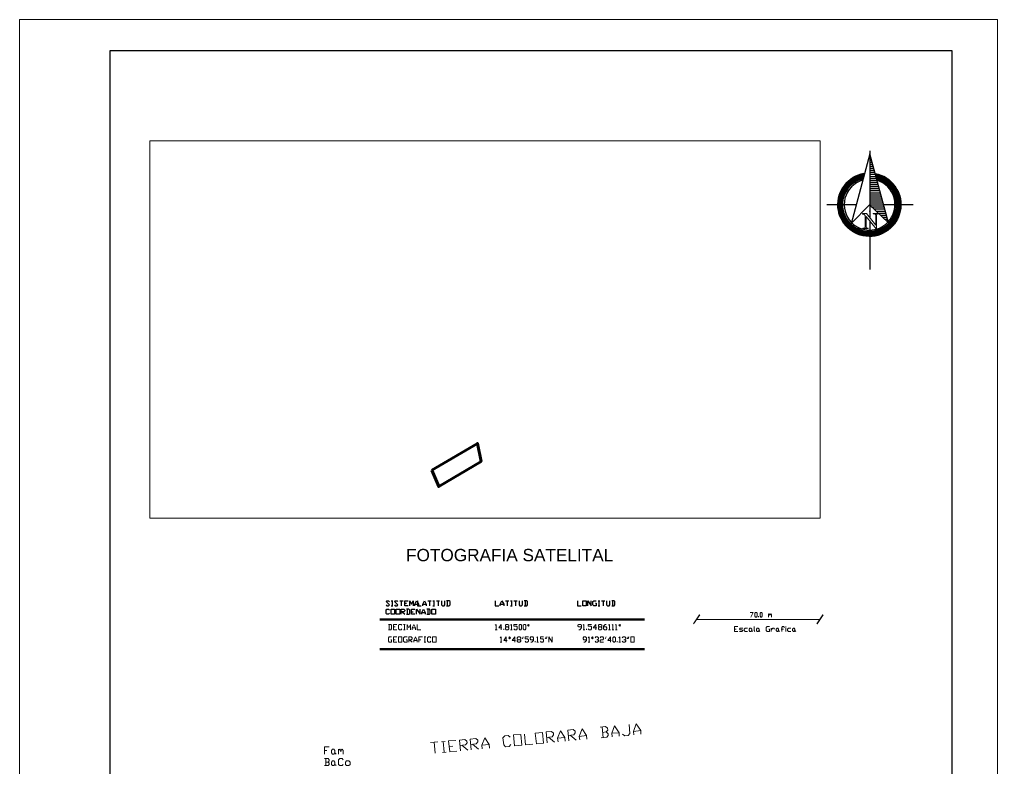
# Model space of a CAD drawing. Header units: millimetres. Extents: x 2529 to 2673, y 1639 to 1859.
# Drawn here: x 2528.8 to 2672.7, y 1748.5 to 1858.6 of the extents above; entities that cross this region are included whole.
import ezdxf

# ---------------------------------------------------------------- set-up
doc = ezdxf.new("R2010")
doc.units = ezdxf.units.MM
for name, color, linetype in [('PDF_0', 7, 'Continuous'), ('PDF_10 Formato', 7, 'Continuous'), ('PDF_CVL_CUADCON_TIT', 7, 'Continuous'), ('PDF_CVL_PUNTO_NUM', 7, 'Continuous'), ('PDF_Text', 7, 'Continuous')]:
    doc.layers.add(name, color=color, linetype=linetype)
doc.styles.add('PDF Arial-BoldMT', font='arial.ttf')

msp = doc.modelspace()

# ---------------------------------------------------------------- hatches: boundary and pattern name
at = {"layer": 'PDF_0', "transparency": 33554559}
msp.add_hatch(color=256, dxfattribs=at).paths.add_polyline_path([(2653.98, 1838.75), (2653.95, 1838.78), (2653.93, 1838.8), (2653.9, 1838.78), (2653.87, 1838.75), (2653.9, 1838.72), (2653.93, 1838.69), (2653.95, 1838.72)])

# ---------------------------------------------------------------- linework, layer by layer
at = {"layer": 'PDF_0', "lineweight": 30}
for points in [[(2651.19, 1828.55), (2653.9, 1831.32), (2656.69, 1828.64), (2653.93, 1838.8), (2651.22, 1828.5)], [(2653.93, 1839.26), (2653.93, 1829.46)], [(2651.92, 1831.32), (2647.6, 1831.32)], [(2660.34, 1831.32), (2655.96, 1831.32)], [(2653.93, 1828.95), (2653.93, 1821.78)]]:
    msp.add_lwpolyline(points, dxfattribs=at)
at = {"layer": 'PDF_0', "lineweight": 25}
for points in [[(2654.01, 1838.44), (2653.93, 1838.44)], [(2654.1, 1838.15), (2653.93, 1838.15)], [(2654.18, 1837.84), (2653.93, 1837.84)], [(2654.26, 1837.53), (2653.93, 1837.53)], [(2654.35, 1837.25), (2653.93, 1837.25)], [(2653.02, 1835.58), (2652.12, 1835.58)], [(2653.05, 1835.67), (2652.32, 1835.67)], [(2653.05, 1835.73), (2652.57, 1835.73)], [(2653.08, 1835.81), (2652.88, 1835.81)], [(2654.43, 1836.94), (2653.93, 1836.94)], [(2654.52, 1836.66), (2653.93, 1836.66)], [(2654.6, 1836.35), (2653.93, 1836.35)], [(2654.69, 1836.04), (2653.93, 1836.04)], [(2654.75, 1835.75), (2653.93, 1835.75)], [(2654.86, 1835.81), (2654.75, 1835.81)], [(2655.17, 1835.73), (2654.77, 1835.73)], [(2655.39, 1835.67), (2654.77, 1835.67)], [(2655.62, 1835.58), (2654.8, 1835.58)], [(2650.99, 1834.14), (2650.23, 1834.14)], [(2651.07, 1834.23), (2650.28, 1834.23)], [(2651.16, 1834.31), (2650.37, 1834.31)], [(2651.24, 1834.37), (2650.42, 1834.37)], [(2651.36, 1834.46), (2650.51, 1834.46)], [(2651.44, 1834.54), (2650.57, 1834.54)], [(2651.55, 1834.62), (2650.65, 1834.62)], [(2651.7, 1834.71), (2650.74, 1834.71)], [(2651.81, 1834.79), (2650.82, 1834.79)], [(2651.95, 1834.85), (2650.9, 1834.85)], [(2652.12, 1834.94), (2651.02, 1834.94)], [(2652.29, 1835.02), (2651.13, 1835.02)], [(2652.49, 1835.1), (2651.24, 1835.1)], [(2652.74, 1835.19), (2651.36, 1835.19)], [(2652.94, 1835.25), (2651.47, 1835.25)], [(2652.97, 1835.33), (2651.61, 1835.33)], [(2652.97, 1835.42), (2651.75, 1835.42)], [(2652.99, 1835.5), (2651.92, 1835.5)], [(2654.83, 1835.44), (2653.93, 1835.44)], [(2654.91, 1835.13), (2653.93, 1835.13)], [(2655, 1834.85), (2653.93, 1834.85)], [(2655.08, 1834.54), (2653.93, 1834.54)], [(2655.17, 1834.23), (2653.93, 1834.26)], [(2655.79, 1835.5), (2654.83, 1835.5)], [(2655.96, 1835.42), (2654.86, 1835.42)], [(2656.1, 1835.33), (2654.86, 1835.33)], [(2656.24, 1835.25), (2654.89, 1835.25)], [(2656.35, 1835.19), (2655, 1835.19)], [(2656.5, 1835.1), (2655.23, 1835.1)], [(2656.61, 1835.02), (2655.42, 1835.02)], [(2656.69, 1834.94), (2655.62, 1834.94)], [(2656.81, 1834.85), (2655.76, 1834.85)], [(2656.89, 1834.79), (2655.9, 1834.79)], [(2656.98, 1834.71), (2656.04, 1834.71)], [(2657.06, 1834.62), (2656.16, 1834.62)], [(2657.15, 1834.54), (2656.27, 1834.54)], [(2657.23, 1834.46), (2656.35, 1834.46)], [(2657.29, 1834.37), (2656.47, 1834.37)], [(2657.37, 1834.31), (2656.55, 1834.31)], [(2657.43, 1834.23), (2656.64, 1834.23)], [(2657.48, 1834.14), (2656.72, 1834.14)], [(2650.09, 1832.7), (2649.46, 1832.7)], [(2650.11, 1832.79), (2649.49, 1832.79)], [(2650.14, 1832.87), (2649.52, 1832.87)], [(2650.2, 1832.96), (2649.55, 1832.96)], [(2650.23, 1833.02), (2649.58, 1833.02)], [(2650.25, 1833.1), (2649.63, 1833.1)], [(2650.31, 1833.18), (2649.66, 1833.18)], [(2650.34, 1833.27), (2649.69, 1833.27)], [(2650.4, 1833.35), (2649.72, 1833.35)], [(2650.42, 1833.44), (2649.77, 1833.44)], [(2650.48, 1833.5), (2649.8, 1833.5)], [(2650.54, 1833.58), (2649.86, 1833.58)], [(2650.59, 1833.66), (2649.89, 1833.66)], [(2650.65, 1833.75), (2649.94, 1833.75)], [(2650.71, 1833.83), (2650, 1833.83)], [(2650.79, 1833.92), (2650.06, 1833.92)], [(2650.85, 1833.98), (2650.11, 1833.98)], [(2650.93, 1834.06), (2650.17, 1834.06)], [(2655.25, 1833.95), (2653.93, 1833.95)], [(2655.34, 1833.64), (2653.93, 1833.64)], [(2655.42, 1833.35), (2653.93, 1833.35)], [(2655.51, 1833.04), (2653.93, 1833.04)], [(2655.56, 1832.73), (2653.93, 1832.73)], [(2657.54, 1834.06), (2656.81, 1834.06)], [(2657.6, 1833.98), (2656.86, 1833.98)], [(2657.65, 1833.92), (2656.95, 1833.92)], [(2657.71, 1833.83), (2657, 1833.83)], [(2657.77, 1833.75), (2657.06, 1833.75)], [(2657.82, 1833.66), (2657.12, 1833.66)], [(2657.85, 1833.58), (2657.17, 1833.58)], [(2657.91, 1833.5), (2657.23, 1833.5)], [(2657.94, 1833.44), (2657.29, 1833.44)], [(2657.99, 1833.35), (2657.31, 1833.35)], [(2658.02, 1833.27), (2657.37, 1833.27)], [(2658.05, 1833.18), (2657.43, 1833.18)], [(2658.11, 1833.1), (2657.46, 1833.1)], [(2658.13, 1833.02), (2657.48, 1833.02)], [(2658.16, 1832.96), (2657.54, 1832.96)], [(2658.19, 1832.87), (2657.57, 1832.87)], [(2658.22, 1832.79), (2657.6, 1832.79)], [(2658.25, 1832.7), (2657.63, 1832.7)], [(2649.86, 1831.69), (2649.27, 1831.69)], [(2649.86, 1831.6), (2649.27, 1831.6)], [(2649.86, 1831.52), (2649.27, 1831.52)], [(2649.86, 1831.43), (2649.27, 1831.43)], [(2649.86, 1831.35), (2649.27, 1831.35)], [(2649.86, 1831.26), (2649.27, 1831.26)], [(2649.89, 1831.91), (2649.29, 1831.91)], [(2649.89, 1831.83), (2649.29, 1831.83)], [(2649.86, 1831.74), (2649.29, 1831.74)], [(2649.92, 1832.08), (2649.32, 1832.08)], [(2649.89, 1832), (2649.32, 1832)], [(2649.94, 1832.22), (2649.35, 1832.22)], [(2649.94, 1832.14), (2649.35, 1832.14)], [(2650, 1832.39), (2649.38, 1832.39)], [(2649.97, 1832.31), (2649.38, 1832.31)], [(2650, 1832.48), (2649.41, 1832.48)], [(2650.03, 1832.56), (2649.44, 1832.56)], [(2650.06, 1832.62), (2649.46, 1832.62)], [(2655.65, 1832.45), (2653.93, 1832.45)], [(2655.73, 1832.14), (2653.93, 1832.14)], [(2655.82, 1831.83), (2653.93, 1831.86)], [(2655.9, 1831.55), (2653.93, 1831.55)], [(2658.27, 1832.62), (2657.65, 1832.62)], [(2658.3, 1832.56), (2657.68, 1832.56)], [(2658.3, 1832.48), (2657.71, 1832.48)], [(2658.33, 1832.39), (2657.74, 1832.39)], [(2658.36, 1832.31), (2657.74, 1832.31)], [(2658.36, 1832.22), (2657.77, 1832.22)], [(2658.39, 1832.14), (2657.79, 1832.14)], [(2658.39, 1832.08), (2657.79, 1832.08)], [(2658.42, 1832), (2657.82, 1832)], [(2658.42, 1831.91), (2657.82, 1831.91)], [(2658.42, 1831.83), (2657.85, 1831.83)], [(2658.44, 1831.74), (2657.85, 1831.74)], [(2658.44, 1831.69), (2657.85, 1831.69)], [(2658.44, 1831.6), (2657.85, 1831.6)], [(2658.44, 1831.52), (2657.88, 1831.52)], [(2658.44, 1831.43), (2657.88, 1831.43)], [(2658.44, 1831.35), (2657.88, 1831.35)], [(2658.44, 1831.26), (2657.88, 1831.26)], [(2649.86, 1831.21), (2649.27, 1831.21)], [(2649.86, 1831.12), (2649.27, 1831.12)], [(2649.86, 1831.04), (2649.27, 1831.04)], [(2649.86, 1830.95), (2649.27, 1830.95)], [(2649.86, 1830.87), (2649.29, 1830.87)], [(2649.89, 1830.78), (2649.29, 1830.78)], [(2649.89, 1830.73), (2649.29, 1830.73)], [(2649.92, 1830.64), (2649.32, 1830.64)], [(2649.92, 1830.56), (2649.32, 1830.56)], [(2649.94, 1830.47), (2649.35, 1830.47)], [(2649.94, 1830.39), (2649.35, 1830.39)], [(2649.97, 1830.33), (2649.38, 1830.33)], [(2650, 1830.25), (2649.41, 1830.25)], [(2650.03, 1830.16), (2649.41, 1830.16)], [(2650.06, 1830.08), (2649.44, 1830.08)], [(2650.09, 1829.99), (2649.46, 1829.99)], [(2650.11, 1829.91), (2649.49, 1829.91)], [(2650.14, 1829.85), (2649.52, 1829.85)], [(2655.99, 1831.24), (2653.98, 1831.24)], [(2656.07, 1830.95), (2654.29, 1830.95)], [(2656.16, 1830.64), (2654.6, 1830.64)], [(2656.24, 1830.33), (2654.91, 1830.33)], [(2656.33, 1830.05), (2655.23, 1830.05)], [(2658.22, 1829.85), (2657.6, 1829.85)], [(2658.25, 1829.91), (2657.63, 1829.91)], [(2658.25, 1829.99), (2657.65, 1829.99)], [(2658.27, 1830.08), (2657.68, 1830.08)], [(2658.33, 1830.25), (2657.71, 1830.25)], [(2658.3, 1830.16), (2657.71, 1830.16)], [(2658.33, 1830.33), (2657.74, 1830.33)], [(2658.36, 1830.39), (2657.77, 1830.39)], [(2658.39, 1830.56), (2657.79, 1830.56)], [(2658.39, 1830.47), (2657.79, 1830.47)], [(2658.42, 1830.78), (2657.82, 1830.78)], [(2658.42, 1830.73), (2657.82, 1830.73)], [(2658.42, 1830.64), (2657.82, 1830.64)], [(2658.44, 1831.04), (2657.85, 1831.04)], [(2658.44, 1830.95), (2657.85, 1830.95)], [(2658.44, 1830.87), (2657.85, 1830.87)], [(2658.44, 1831.21), (2657.88, 1831.21)], [(2658.44, 1831.12), (2657.88, 1831.12)], [(2650.17, 1829.77), (2649.55, 1829.77)], [(2650.2, 1829.68), (2649.58, 1829.68)], [(2650.23, 1829.6), (2649.61, 1829.6)], [(2650.28, 1829.51), (2649.63, 1829.51)], [(2650.31, 1829.46), (2649.66, 1829.46)], [(2650.37, 1829.37), (2649.72, 1829.37)], [(2650.4, 1829.29), (2649.75, 1829.29)], [(2650.45, 1829.2), (2649.77, 1829.2)], [(2650.51, 1829.12), (2649.83, 1829.12)], [(2650.57, 1829.03), (2649.86, 1829.03)], [(2650.62, 1828.98), (2649.92, 1828.98)], [(2650.68, 1828.89), (2649.97, 1828.89)], [(2650.74, 1828.81), (2650.03, 1828.81)], [(2650.79, 1828.72), (2650.06, 1828.72)], [(2650.88, 1828.64), (2650.11, 1828.64)], [(2650.93, 1828.55), (2650.2, 1828.55)], [(2651.02, 1828.5), (2650.25, 1828.5)], [(2651.1, 1828.41), (2650.31, 1828.41)], [(2656.38, 1829.74), (2655.54, 1829.74)], [(2656.47, 1829.43), (2655.85, 1829.43)], [(2656.55, 1829.15), (2656.16, 1829.15)], [(2656.64, 1828.84), (2656.5, 1828.84)], [(2657.4, 1828.41), (2656.61, 1828.41)], [(2657.48, 1828.5), (2656.69, 1828.5)], [(2657.54, 1828.55), (2656.78, 1828.55)], [(2657.6, 1828.64), (2656.83, 1828.64)], [(2657.65, 1828.72), (2656.92, 1828.72)], [(2657.71, 1828.81), (2656.98, 1828.81)], [(2657.74, 1828.89), (2657.03, 1828.89)], [(2657.79, 1828.98), (2657.12, 1828.98)], [(2657.85, 1829.03), (2657.17, 1829.03)], [(2657.88, 1829.12), (2657.2, 1829.12)], [(2657.94, 1829.2), (2657.26, 1829.2)], [(2657.96, 1829.29), (2657.31, 1829.29)], [(2658.02, 1829.37), (2657.37, 1829.37)], [(2658.05, 1829.46), (2657.4, 1829.46)], [(2658.08, 1829.51), (2657.46, 1829.51)], [(2658.11, 1829.6), (2657.48, 1829.6)], [(2658.16, 1829.68), (2657.51, 1829.68)], [(2658.19, 1829.77), (2657.54, 1829.77)], [(2651.19, 1828.33), (2650.37, 1828.33)], [(2651.3, 1828.24), (2650.45, 1828.24)], [(2651.38, 1828.16), (2650.51, 1828.16)], [(2651.5, 1828.1), (2650.59, 1828.1)], [(2651.61, 1828.02), (2650.68, 1828.02)], [(2651.72, 1827.93), (2650.76, 1827.93)], [(2651.86, 1827.85), (2650.85, 1827.85)], [(2652.01, 1827.76), (2650.96, 1827.76)], [(2652.18, 1827.68), (2651.05, 1827.68)], [(2652.34, 1827.62), (2651.16, 1827.62)], [(2652.57, 1827.54), (2651.27, 1827.54)], [(2652.82, 1827.45), (2651.38, 1827.45)], [(2653.19, 1827.37), (2651.53, 1827.37)], [(2656.04, 1827.28), (2653.9, 1827.28), (2651.67, 1827.28)], [(2655.9, 1827.23), (2653.9, 1827.23), (2651.81, 1827.23)], [(2655.73, 1827.14), (2653.9, 1827.14), (2651.98, 1827.14)], [(2655.54, 1827.06), (2653.9, 1827.06), (2652.18, 1827.06)], [(2655.34, 1826.97), (2653.9, 1826.97), (2652.4, 1826.97)], [(2656.19, 1827.37), (2654.55, 1827.37)], [(2656.33, 1827.45), (2654.89, 1827.45)], [(2656.44, 1827.54), (2655.17, 1827.54)], [(2656.55, 1827.62), (2655.37, 1827.62)], [(2656.67, 1827.68), (2655.56, 1827.68)], [(2656.78, 1827.76), (2655.71, 1827.76)], [(2656.86, 1827.85), (2655.87, 1827.85)], [(2656.95, 1827.93), (2655.99, 1827.93)], [(2657.03, 1828.02), (2656.13, 1828.02)], [(2657.12, 1828.1), (2656.24, 1828.1)], [(2657.2, 1828.16), (2656.33, 1828.16)], [(2657.26, 1828.24), (2656.44, 1828.24)], [(2657.34, 1828.33), (2656.52, 1828.33)], [(2655.06, 1826.89), (2653.9, 1826.89), (2652.66, 1826.89)], [(2654.72, 1826.8), (2653.9, 1826.8), (2652.99, 1826.8)], [(2654.01, 1826.75), (2653.9, 1826.75), (2653.7, 1826.75)]]:
    msp.add_lwpolyline(points, dxfattribs=at)
at = {"layer": 'PDF_0', "lineweight": 20}
msp.add_lwpolyline([(2654.89, 1827.79), (2653.39, 1829.57), (2653.39, 1828.04), (2653.47, 1827.9), (2653.56, 1827.88), (2653.7, 1827.88), (2653.7, 1827.82), (2652.94, 1827.82), (2652.94, 1827.88), (2653.14, 1827.88), (2653.19, 1827.93), (2653.25, 1827.99), (2653.25, 1828.07), (2653.25, 1829.74), (2653.08, 1829.94), (2652.97, 1829.94), (2652.88, 1829.94), (2652.88, 1830.02), (2653.47, 1830.02), (2654.83, 1828.33), (2654.83, 1829.82), (2654.66, 1829.97), (2654.46, 1829.97), (2654.46, 1830.02), (2655.25, 1830.02), (2655.25, 1829.97), (2655.08, 1829.94), (2654.94, 1829.88), (2654.94, 1829.82), (2654.94, 1827.79)], close=True, dxfattribs=at)
msp.add_lwpolyline([(2653.9, 1830.36), (2653.87, 1830.36)], dxfattribs=at)
at = {"layer": 'PDF_0', "lineweight": 30}
msp.add_lwpolyline([(2651.29, 1828.66, 0.194727), (2653.89, 1827.59, 0.204974), (2656.6, 1828.73)], format="xyb", dxfattribs=at)
at = {"layer": 'PDF_0', "lineweight": 50}
for points in [[(2581.83, 1770.29), (2620.77, 1770.29)], [(2581.83, 1765.89), (2620.77, 1765.89)]]:
    msp.add_lwpolyline(points, dxfattribs=at)
for radius, start, end in [(4.59, 99.6187, 79.0466), (4.02, 103.4143, 74.8775)]:
    msp.add_arc((2653.88, 1831.33), radius, start, end, dxfattribs=at)
at = {"layer": 'PDF_0', "lineweight": 30}
for start, end in [(106.3803, 224.5112), (317.1202, 73.3997)]:
    msp.add_arc((2653.91, 1831.33), 3.74, start, end, dxfattribs=at)
at = {"layer": 'PDF_10 Formato', "lineweight": 9}
msp.add_lwpolyline([(2528.77, 1638.64), (2528.77, 1858.57), (2672.73, 1858.57), (2672.73, 1638.64)], close=True, dxfattribs=at)
at = {"layer": 'PDF_10 Formato', "lineweight": 25}
msp.add_lwpolyline([(2666.04, 1854.03), (2666.04, 1645.33), (2542.13, 1645.33), (2542.13, 1854.03)], close=True, dxfattribs=at)
at = {"layer": 'PDF_CVL_CUADCON_TIT', "lineweight": 9}
for points in [[(2547.94, 1785.18), (2547.94, 1840.7), (2646.64, 1840.7), (2646.64, 1785.18)], [(2637.12, 1770.63), (2637.01, 1770.75), (2637.01, 1771.2), (2637.12, 1771.31), (2637.24, 1771.31), (2637.35, 1771.2), (2637.35, 1770.75), (2637.24, 1770.63)], [(2637.91, 1770.63), (2637.8, 1770.75), (2637.8, 1771.2), (2637.91, 1771.31), (2638, 1771.31), (2638.11, 1771.2), (2638.11, 1770.75), (2638, 1770.63)], [(2636.42, 1768.52), (2636.3, 1768.52), (2636.19, 1768.63), (2636.19, 1768.85), (2636.3, 1769), (2636.42, 1769), (2636.56, 1768.85), (2636.56, 1768.63)], [(2637.52, 1768.52), (2637.38, 1768.52), (2637.26, 1768.63), (2637.26, 1768.85), (2637.38, 1769), (2637.52, 1769), (2637.63, 1768.85), (2637.63, 1768.63)], [(2640.4, 1768.52), (2640.29, 1768.52), (2640.15, 1768.63), (2640.15, 1768.85), (2640.29, 1769), (2640.4, 1769), (2640.51, 1768.85), (2640.51, 1768.63)], [(2642.8, 1768.52), (2642.69, 1768.52), (2642.57, 1768.63), (2642.57, 1768.85), (2642.69, 1769), (2642.8, 1769), (2642.91, 1768.85), (2642.91, 1768.63)], [(2604.85, 1751.97), (2604.7, 1753.55), (2605.75, 1753.66), (2605.92, 1752.05)], [(2601.65, 1751.68), (2601.51, 1753.27), (2602.59, 1753.35), (2602.73, 1751.77)], [(2575.02, 1750.47), (2574.86, 1750.47), (2574.69, 1750.64), (2574.69, 1751.01), (2574.86, 1751.18), (2575.02, 1751.18), (2575.19, 1751.01), (2575.19, 1750.64)], [(2575.02, 1748.78), (2574.86, 1748.78), (2574.69, 1748.95), (2574.69, 1749.28), (2574.86, 1749.45), (2575.02, 1749.45), (2575.19, 1749.28), (2575.19, 1748.95)], [(2577.26, 1748.78), (2576.92, 1748.78), (2576.75, 1748.95), (2576.75, 1749.28), (2576.92, 1749.45), (2577.26, 1749.45), (2577.42, 1749.28), (2577.42, 1748.95)]]:
    msp.add_lwpolyline(points, close=True, dxfattribs=at)
at = {"layer": 'PDF_CVL_CUADCON_TIT', "color": 6, "lineweight": 60}
msp.add_lwpolyline([(2589.48, 1792.24), (2596.18, 1796.19), (2596.71, 1793.54), (2590.47, 1789.84)], close=True, dxfattribs=at)
at = {"layer": 'PDF_CVL_CUADCON_TIT', "lineweight": 9}
for points in [[(2627.97, 1769.62), (2628.85, 1770.97)], [(2628, 1769.62), (2628.91, 1770.97)], [(2636.33, 1771.31), (2636.78, 1771.31), (2636.45, 1770.63)], [(2639.02, 1770.63), (2639.02, 1771.09)], [(2639.02, 1770.97), (2639.13, 1771.09), (2639.24, 1770.97), (2639.24, 1770.86)], [(2639.24, 1770.97), (2639.35, 1771.09), (2639.47, 1770.97), (2639.47, 1770.63)], [(2646.16, 1769.62), (2647.04, 1770.97)], [(2646.19, 1769.62), (2647.09, 1770.97)], [(2628.45, 1770.29), (2646.58, 1770.29)], [(2637.58, 1770.63), (2637.58, 1770.75)], [(2634.5, 1768.52), (2634.02, 1768.52), (2634.02, 1769.22), (2634.5, 1769.22)], [(2634.02, 1768.85), (2634.27, 1768.85)], [(2634.75, 1768.52), (2635.09, 1768.52), (2635.23, 1768.63), (2635.09, 1768.74), (2634.86, 1768.74), (2634.75, 1768.85), (2634.86, 1769), (2635.23, 1769)], [(2635.94, 1769), (2635.57, 1769), (2635.46, 1768.85), (2635.46, 1768.63), (2635.57, 1768.52), (2635.94, 1768.52)], [(2636.56, 1768.63), (2636.67, 1768.52)], [(2636.9, 1769.22), (2636.9, 1768.63), (2637.04, 1768.52)], [(2637.63, 1768.63), (2637.74, 1768.52)], [(2639.07, 1768.85), (2639.18, 1768.85), (2639.18, 1768.52), (2638.82, 1768.52), (2638.7, 1768.63), (2638.7, 1769.11), (2638.82, 1769.22), (2639.18, 1769.22)], [(2639.44, 1768.52), (2639.44, 1769)], [(2639.44, 1768.74), (2639.67, 1769), (2639.81, 1769), (2639.92, 1768.85)], [(2640.51, 1768.63), (2640.63, 1768.52)], [(2640.88, 1768.85), (2641.25, 1768.85)], [(2641.36, 1769.11), (2641.25, 1769.22), (2641.11, 1769.22), (2640.99, 1769.11), (2640.99, 1768.52)], [(2641.59, 1769.11), (2641.59, 1769.22)], [(2641.59, 1768.52), (2641.59, 1769)], [(2642.32, 1769), (2641.95, 1769), (2641.84, 1768.85), (2641.84, 1768.63), (2641.95, 1768.52), (2642.32, 1768.52)], [(2642.91, 1768.63), (2643.05, 1768.52)], [(2606.43, 1752.11), (2606.29, 1753.72), (2607.08, 1753.77), (2607.39, 1753.55), (2607.39, 1753.27), (2607.16, 1752.98), (2606.37, 1752.9)], [(2608.04, 1752.25), (2607.98, 1752.79), (2608.4, 1753.89), (2609.05, 1752.9), (2609.08, 1752.36)], [(2609.62, 1752.39), (2609.48, 1754), (2610.27, 1754.06), (2610.55, 1753.83), (2610.58, 1753.58), (2610.35, 1753.27), (2609.56, 1753.21)], [(2611.23, 1752.56), (2611.17, 1753.07), (2611.59, 1754.2), (2612.22, 1753.18), (2612.27, 1752.65)], [(2615.12, 1753.72), (2615.38, 1754), (2615.35, 1754.28), (2615.04, 1754.51), (2614.25, 1754.42)], [(2614.39, 1752.84), (2615.21, 1752.93), (2615.44, 1753.21), (2615.41, 1753.46), (2615.12, 1753.72), (2614.59, 1753.66)], [(2614.53, 1754.45), (2614.67, 1752.87)], [(2616, 1752.98), (2615.94, 1753.52), (2616.37, 1754.62), (2617.02, 1753.61), (2617.05, 1753.1)], [(2615.94, 1753.52), (2617.02, 1753.61)], [(2617.55, 1753.41), (2617.86, 1753.15), (2618.37, 1753.21), (2618.63, 1753.49), (2618.51, 1754.82)], [(2619.19, 1753.29), (2619.13, 1753.8), (2619.56, 1754.93), (2620.21, 1753.92), (2620.24, 1753.38)], [(2619.13, 1753.8), (2620.21, 1753.92)], [(2589.29, 1752.14), (2590.36, 1752.25)], [(2589.82, 1752.19), (2589.96, 1750.58)], [(2590.9, 1752.28), (2591.43, 1752.33)], [(2591.15, 1752.31), (2591.29, 1750.72)], [(2593.15, 1750.89), (2592.11, 1750.78), (2591.94, 1752.39), (2593.01, 1752.48)], [(2593.69, 1750.95), (2593.55, 1752.53), (2594.34, 1752.62), (2594.62, 1752.36), (2594.65, 1752.11), (2594.43, 1751.8), (2593.61, 1751.74)], [(2595.27, 1751.09), (2595.13, 1752.67), (2595.92, 1752.76), (2596.23, 1752.5), (2596.26, 1752.25), (2596.01, 1751.97), (2595.22, 1751.88)], [(2596.88, 1751.23), (2596.83, 1751.77), (2597.25, 1752.87), (2597.9, 1751.85), (2597.93, 1751.32)], [(2601.09, 1751.88), (2600.86, 1751.6), (2600.33, 1751.54), (2600.04, 1751.8), (2599.93, 1752.84), (2600.19, 1753.15), (2600.72, 1753.18), (2601, 1752.96)], [(2603.09, 1753.41), (2603.26, 1751.83), (2604.31, 1751.91)], [(2606.62, 1752.93), (2607.5, 1752.22)], [(2607.98, 1752.79), (2609.05, 1752.9)], [(2609.82, 1753.24), (2610.69, 1752.5)], [(2611.17, 1753.07), (2612.22, 1753.18)], [(2573.67, 1750.47), (2573.67, 1751.52), (2574.35, 1751.52)], [(2573.67, 1751.01), (2574.01, 1751.01)], [(2575.19, 1750.64), (2575.36, 1750.47)], [(2575.7, 1750.47), (2575.7, 1751.18)], [(2575.7, 1751.01), (2575.9, 1751.18), (2576.07, 1751.01), (2576.07, 1750.81)], [(2576.07, 1751.01), (2576.24, 1751.18), (2576.41, 1751.01), (2576.41, 1750.47)], [(2591.04, 1750.7), (2591.57, 1750.75)], [(2592.02, 1751.6), (2592.56, 1751.63)], [(2593.89, 1751.77), (2594.76, 1751.04)], [(2595.47, 1751.91), (2596.35, 1751.18)], [(2596.83, 1751.77), (2597.9, 1751.85)], [(2574.18, 1749.28), (2574.35, 1749.45), (2574.35, 1749.62), (2574.18, 1749.79), (2573.67, 1749.79)], [(2573.67, 1748.78), (2574.18, 1748.78), (2574.35, 1748.95), (2574.35, 1749.12), (2574.18, 1749.28), (2573.84, 1749.28)], [(2573.84, 1749.79), (2573.84, 1748.78)], [(2576.41, 1748.95), (2576.24, 1748.78), (2575.9, 1748.78), (2575.7, 1748.95), (2575.7, 1749.62), (2575.9, 1749.79), (2576.24, 1749.79), (2576.41, 1749.62)], [(2575.19, 1748.95), (2575.36, 1748.78)]]:
    msp.add_lwpolyline(points, dxfattribs=at)
at = {"layer": 'PDF_CVL_PUNTO_NUM', "lineweight": 25}
for points in [[(2582.73, 1772.41), (2582.85, 1772.27), (2583.1, 1772.27), (2583.21, 1772.41), (2582.73, 1772.92), (2582.85, 1773.03), (2583.1, 1773.03), (2583.21, 1772.92)], [(2583.47, 1773.03), (2583.72, 1773.03)], [(2583.47, 1772.27), (2583.72, 1772.27)], [(2583.61, 1773.03), (2583.61, 1772.27)], [(2583.98, 1772.41), (2584.09, 1772.27), (2584.34, 1772.27), (2584.48, 1772.41), (2583.98, 1772.92), (2584.09, 1773.03), (2584.34, 1773.03), (2584.48, 1772.92)], [(2584.74, 1773.03), (2585.22, 1773.03)], [(2584.96, 1773.03), (2584.96, 1772.27)], [(2585.98, 1772.27), (2585.47, 1772.27), (2585.47, 1773.03), (2585.98, 1773.03)], [(2585.47, 1772.67), (2585.73, 1772.67)], [(2586.24, 1772.27), (2586.24, 1773.03), (2586.49, 1772.53), (2586.72, 1773.03), (2586.72, 1772.27)], [(2586.97, 1772.27), (2586.97, 1772.53), (2587.22, 1773.03), (2587.48, 1772.53), (2587.48, 1772.27)], [(2586.97, 1772.53), (2587.48, 1772.53)], [(2587.37, 1773.03), (2587.37, 1772.27), (2587.87, 1772.27)], [(2588.13, 1772.27), (2588.13, 1772.53), (2588.38, 1773.03), (2588.64, 1772.53), (2588.64, 1772.27)], [(2588.13, 1772.53), (2588.64, 1772.53)], [(2588.86, 1773.03), (2589.37, 1773.03)], [(2589.12, 1773.03), (2589.12, 1772.27)], [(2589.62, 1773.03), (2589.88, 1773.03)], [(2589.62, 1772.27), (2589.88, 1772.27)], [(2589.74, 1773.03), (2589.74, 1772.27)], [(2590.13, 1773.03), (2590.61, 1773.03)], [(2590.39, 1773.03), (2590.39, 1772.27)], [(2590.87, 1773.03), (2590.87, 1772.41), (2591.01, 1772.27), (2591.26, 1772.27), (2591.38, 1772.41), (2591.38, 1773.03)], [(2591.63, 1772.27), (2592, 1772.27), (2592.14, 1772.41), (2592.14, 1772.92), (2592, 1773.03), (2591.63, 1773.03)], [(2591.74, 1773.03), (2591.74, 1772.27)], [(2598.8, 1773.03), (2598.8, 1772.27), (2599.31, 1772.27)], [(2599.54, 1772.27), (2599.54, 1772.53), (2599.79, 1773.03), (2600.04, 1772.53), (2600.04, 1772.27)], [(2599.54, 1772.53), (2600.04, 1772.53)], [(2600.3, 1773.03), (2600.81, 1773.03)], [(2600.55, 1773.03), (2600.55, 1772.27)], [(2601.06, 1773.03), (2601.29, 1773.03)], [(2601.06, 1772.27), (2601.29, 1772.27)], [(2601.17, 1773.03), (2601.17, 1772.27)], [(2601.54, 1773.03), (2602.05, 1773.03)], [(2601.8, 1773.03), (2601.8, 1772.27)], [(2602.3, 1773.03), (2602.3, 1772.41), (2602.42, 1772.27), (2602.67, 1772.27), (2602.81, 1772.41), (2602.81, 1773.03)], [(2603.04, 1772.27), (2603.43, 1772.27), (2603.55, 1772.41), (2603.55, 1772.92), (2603.43, 1773.03), (2603.04, 1773.03)], [(2603.18, 1773.03), (2603.18, 1772.27)], [(2610.92, 1773.03), (2610.92, 1772.27), (2611.43, 1772.27)], [(2612.44, 1772.27), (2612.44, 1773.03), (2612.92, 1772.27), (2612.92, 1773.03)], [(2613.54, 1772.67), (2613.68, 1772.67), (2613.68, 1772.27), (2613.32, 1772.27), (2613.18, 1772.41), (2613.18, 1772.92), (2613.32, 1773.03), (2613.68, 1773.03)], [(2613.94, 1773.03), (2614.19, 1773.03)], [(2613.94, 1772.27), (2614.19, 1772.27)], [(2614.05, 1773.03), (2614.05, 1772.27)], [(2614.42, 1773.03), (2614.93, 1773.03)], [(2614.67, 1773.03), (2614.67, 1772.27)], [(2615.18, 1773.03), (2615.18, 1772.41), (2615.32, 1772.27), (2615.55, 1772.27), (2615.69, 1772.41), (2615.69, 1773.03)], [(2615.94, 1772.27), (2616.31, 1772.27), (2616.42, 1772.41), (2616.42, 1772.92), (2616.31, 1773.03), (2615.94, 1773.03)], [(2616.06, 1773.03), (2616.06, 1772.27)], [(2583.21, 1771.14), (2583.1, 1771.03), (2582.85, 1771.03), (2582.73, 1771.14), (2582.73, 1771.65), (2582.85, 1771.79), (2583.1, 1771.79), (2583.21, 1771.65)], [(2584.96, 1771.03), (2584.96, 1771.79), (2585.36, 1771.79), (2585.47, 1771.65), (2585.47, 1771.54), (2585.36, 1771.4), (2584.96, 1771.4)], [(2585.11, 1771.4), (2585.47, 1771.03)], [(2585.73, 1771.03), (2586.09, 1771.03), (2586.24, 1771.14), (2586.24, 1771.65), (2586.09, 1771.79), (2585.73, 1771.79)], [(2585.84, 1771.79), (2585.84, 1771.03)], [(2586.97, 1771.03), (2586.49, 1771.03), (2586.49, 1771.79), (2586.97, 1771.79)], [(2586.49, 1771.4), (2586.72, 1771.4)], [(2587.22, 1771.03), (2587.22, 1771.79), (2587.73, 1771.03), (2587.73, 1771.79)], [(2587.99, 1771.03), (2587.99, 1771.28), (2588.24, 1771.79), (2588.49, 1771.28), (2588.49, 1771.03)], [(2587.99, 1771.28), (2588.49, 1771.28)], [(2588.72, 1771.03), (2589.12, 1771.03), (2589.23, 1771.14), (2589.23, 1771.65), (2589.12, 1771.79), (2588.72, 1771.79)], [(2588.86, 1771.79), (2588.86, 1771.03)]]:
    msp.add_lwpolyline(points, dxfattribs=at)
for points in [[(2611.68, 1772.27), (2611.68, 1773.03), (2612.19, 1773.03), (2612.19, 1772.27)], [(2583.47, 1771.03), (2583.47, 1771.79), (2583.98, 1771.79), (2583.98, 1771.03)], [(2584.23, 1771.03), (2584.23, 1771.79), (2584.74, 1771.79), (2584.74, 1771.03)], [(2589.48, 1771.03), (2589.48, 1771.79), (2589.99, 1771.79), (2589.99, 1771.03)]]:
    msp.add_lwpolyline(points, close=True, dxfattribs=at)
at = {"layer": 'PDF_CVL_PUNTO_NUM', "lineweight": 20}
for points in [[(2583.07, 1768.77), (2583.44, 1768.77), (2583.55, 1768.91), (2583.55, 1769.42), (2583.44, 1769.53), (2583.07, 1769.53)], [(2583.19, 1769.53), (2583.19, 1768.77)], [(2584.32, 1768.77), (2583.81, 1768.77), (2583.81, 1769.53), (2584.32, 1769.53)], [(2585.05, 1768.91), (2584.94, 1768.77), (2584.68, 1768.77), (2584.57, 1768.91), (2584.57, 1769.42), (2584.68, 1769.53), (2584.94, 1769.53), (2585.05, 1769.42)], [(2585.3, 1769.53), (2585.56, 1769.53)], [(2585.44, 1769.53), (2585.44, 1768.77)], [(2585.81, 1768.77), (2585.81, 1769.53), (2586.07, 1769.02), (2586.32, 1769.53), (2586.32, 1768.77)], [(2586.57, 1768.77), (2586.57, 1769.02), (2586.8, 1769.53), (2587.05, 1769.02), (2587.05, 1768.77)], [(2587.31, 1769.53), (2587.31, 1768.77), (2587.82, 1768.77)], [(2598.8, 1769.42), (2598.92, 1769.53), (2598.92, 1768.77)], [(2599.79, 1769.02), (2599.31, 1769.02), (2599.68, 1769.53), (2599.68, 1768.77)], [(2600.67, 1769.17), (2600.81, 1769.02), (2600.81, 1768.91), (2600.67, 1768.77), (2600.41, 1768.77), (2600.3, 1768.91), (2600.3, 1769.02), (2600.41, 1769.17), (2600.67, 1769.17), (2600.81, 1769.28), (2600.81, 1769.42), (2600.67, 1769.53), (2600.41, 1769.53), (2600.3, 1769.42), (2600.3, 1769.28), (2600.41, 1769.17)], [(2601.06, 1769.42), (2601.17, 1769.53), (2601.17, 1768.77)], [(2601.54, 1768.91), (2601.68, 1768.77), (2601.94, 1768.77), (2602.05, 1768.91), (2602.05, 1769.17), (2601.94, 1769.28), (2601.54, 1769.28), (2601.54, 1769.53), (2602.05, 1769.53)], [(2611.11, 1768.77), (2611.23, 1768.77), (2611.48, 1769.02), (2611.48, 1769.42), (2611.37, 1769.53), (2611.11, 1769.53), (2610.97, 1769.42), (2610.97, 1769.28), (2611.11, 1769.17), (2611.48, 1769.17)], [(2611.74, 1769.42), (2611.85, 1769.53), (2611.85, 1768.77)], [(2612.5, 1768.91), (2612.61, 1768.77), (2612.87, 1768.77), (2612.98, 1768.91), (2612.98, 1769.17), (2612.87, 1769.28), (2612.5, 1769.28), (2612.5, 1769.53), (2612.98, 1769.53)], [(2613.74, 1769.02), (2613.23, 1769.02), (2613.63, 1769.53), (2613.63, 1768.77)], [(2614.36, 1769.17), (2614.5, 1769.02), (2614.5, 1768.91), (2614.36, 1768.77), (2614.11, 1768.77), (2614, 1768.91), (2614, 1769.02), (2614.11, 1769.17), (2614.36, 1769.17), (2614.5, 1769.28), (2614.5, 1769.42), (2614.36, 1769.53), (2614.11, 1769.53), (2614, 1769.42), (2614, 1769.28), (2614.11, 1769.17)], [(2614.73, 1769.17), (2615.12, 1769.17), (2615.24, 1769.02), (2615.24, 1768.91), (2615.12, 1768.77), (2614.87, 1768.77), (2614.73, 1768.91), (2614.73, 1769.28), (2614.98, 1769.53), (2615.12, 1769.53)], [(2615.49, 1769.42), (2615.6, 1769.53), (2615.6, 1768.77)], [(2616, 1769.42), (2616.11, 1769.53), (2616.11, 1768.77)], [(2616.48, 1769.42), (2616.62, 1769.53), (2616.62, 1768.77)], [(2583.81, 1769.17), (2584.06, 1769.17)], [(2585.3, 1768.77), (2585.56, 1768.77)], [(2586.57, 1769.02), (2587.05, 1769.02)], [(2598.8, 1768.77), (2599.06, 1768.77)], [(2600.04, 1768.77), (2600.04, 1768.91)], [(2601.06, 1768.77), (2601.29, 1768.77)], [(2611.74, 1768.77), (2611.99, 1768.77)], [(2612.24, 1768.77), (2612.24, 1768.91)], [(2615.49, 1768.77), (2615.75, 1768.77)], [(2616, 1768.77), (2616.25, 1768.77)], [(2616.48, 1768.77), (2616.73, 1768.77)], [(2583.44, 1767.3), (2583.55, 1767.3), (2583.55, 1766.93), (2583.19, 1766.93), (2583.07, 1767.08), (2583.07, 1767.56), (2583.19, 1767.7), (2583.55, 1767.7)], [(2584.32, 1766.93), (2583.81, 1766.93), (2583.81, 1767.7), (2584.32, 1767.7)], [(2583.81, 1767.3), (2584.06, 1767.3)], [(2585.7, 1767.3), (2585.81, 1767.3), (2585.81, 1766.93), (2585.44, 1766.93), (2585.3, 1767.08), (2585.3, 1767.56), (2585.44, 1767.7), (2585.81, 1767.7)], [(2586.07, 1766.93), (2586.07, 1767.7), (2586.43, 1767.7), (2586.57, 1767.56), (2586.57, 1767.44), (2586.43, 1767.3), (2586.07, 1767.3)], [(2586.18, 1767.3), (2586.57, 1766.93)], [(2586.8, 1766.93), (2586.8, 1767.19), (2587.05, 1767.7), (2587.31, 1767.19), (2587.31, 1766.93)], [(2586.8, 1767.19), (2587.31, 1767.19)], [(2587.56, 1766.93), (2587.56, 1767.7), (2588.07, 1767.7)], [(2587.56, 1767.3), (2587.82, 1767.3)], [(2588.33, 1767.7), (2588.58, 1767.7)], [(2588.33, 1766.93), (2588.58, 1766.93)], [(2588.44, 1767.7), (2588.44, 1766.93)], [(2589.31, 1767.08), (2589.2, 1766.93), (2588.95, 1766.93), (2588.81, 1767.08), (2588.81, 1767.56), (2588.95, 1767.7), (2589.2, 1767.7), (2589.31, 1767.56)], [(2599.54, 1767.56), (2599.68, 1767.7), (2599.68, 1766.93)], [(2599.54, 1766.93), (2599.79, 1766.93)], [(2600.55, 1767.19), (2600.04, 1767.19), (2600.41, 1767.7), (2600.41, 1766.93)], [(2601.8, 1767.19), (2601.29, 1767.19), (2601.68, 1767.7), (2601.68, 1766.93)], [(2602.42, 1767.3), (2602.56, 1767.19), (2602.56, 1767.08), (2602.42, 1766.93), (2602.16, 1766.93), (2602.05, 1767.08), (2602.05, 1767.19), (2602.16, 1767.3), (2602.42, 1767.3), (2602.56, 1767.44), (2602.56, 1767.56), (2602.42, 1767.7), (2602.16, 1767.7), (2602.05, 1767.56), (2602.05, 1767.44), (2602.16, 1767.3)], [(2602.81, 1767.44), (2602.93, 1767.7)], [(2603.18, 1767.08), (2603.29, 1766.93), (2603.55, 1766.93), (2603.69, 1767.08), (2603.69, 1767.3), (2603.55, 1767.44), (2603.18, 1767.44), (2603.18, 1767.7), (2603.69, 1767.7)], [(2604.05, 1766.93), (2604.17, 1766.93), (2604.42, 1767.19), (2604.42, 1767.56), (2604.31, 1767.7), (2604.05, 1767.7), (2603.94, 1767.56), (2603.94, 1767.44), (2604.05, 1767.3), (2604.42, 1767.3)], [(2604.68, 1766.93), (2604.68, 1767.08)], [(2604.93, 1767.56), (2605.04, 1767.7), (2605.04, 1766.93)], [(2604.93, 1766.93), (2605.18, 1766.93)], [(2605.44, 1767.08), (2605.55, 1766.93), (2605.81, 1766.93), (2605.92, 1767.08), (2605.92, 1767.3), (2605.81, 1767.44), (2605.44, 1767.44), (2605.44, 1767.7), (2605.92, 1767.7)], [(2606.17, 1767.44), (2606.31, 1767.7)], [(2606.43, 1767.7), (2606.31, 1767.44)], [(2606.68, 1766.93), (2606.68, 1767.7), (2607.19, 1766.93), (2607.19, 1767.7)], [(2611.85, 1766.93), (2611.99, 1766.93), (2612.24, 1767.19), (2612.24, 1767.56), (2612.1, 1767.7), (2611.85, 1767.7), (2611.74, 1767.56), (2611.74, 1767.44), (2611.85, 1767.3), (2612.24, 1767.3)], [(2612.5, 1767.56), (2612.61, 1767.7), (2612.61, 1766.93)], [(2612.5, 1766.93), (2612.72, 1766.93)], [(2613.49, 1767.56), (2613.63, 1767.7), (2613.85, 1767.7), (2614, 1767.56), (2614, 1767.44), (2613.85, 1767.3), (2613.74, 1767.3)], [(2613.85, 1767.3), (2614, 1767.19), (2614, 1767.08), (2613.85, 1766.93), (2613.63, 1766.93), (2613.49, 1767.08)], [(2614.25, 1767.56), (2614.36, 1767.7), (2614.62, 1767.7), (2614.73, 1767.56), (2614.73, 1767.44), (2614.62, 1767.3), (2614.36, 1767.3), (2614.25, 1767.19), (2614.25, 1766.93), (2614.73, 1766.93)], [(2614.98, 1767.44), (2615.12, 1767.7)], [(2615.86, 1767.19), (2615.38, 1767.19), (2615.75, 1767.7), (2615.75, 1766.93)], [(2616.73, 1766.93), (2616.73, 1767.08)], [(2616.99, 1767.56), (2617.13, 1767.7), (2617.13, 1766.93)], [(2616.99, 1766.93), (2617.24, 1766.93)], [(2617.5, 1767.56), (2617.61, 1767.7), (2617.86, 1767.7), (2618.01, 1767.56), (2618.01, 1767.44), (2617.86, 1767.3), (2617.75, 1767.3)], [(2617.86, 1767.3), (2618.01, 1767.19), (2618.01, 1767.08), (2617.86, 1766.93), (2617.61, 1766.93), (2617.5, 1767.08)], [(2618.23, 1767.44), (2618.37, 1767.7)], [(2618.49, 1767.7), (2618.37, 1767.44)]]:
    msp.add_lwpolyline(points, dxfattribs=at)
for points in [[(2602.42, 1768.77), (2602.3, 1768.91), (2602.3, 1769.42), (2602.42, 1769.53), (2602.56, 1769.53), (2602.67, 1769.42), (2602.67, 1768.91), (2602.56, 1768.77)], [(2603.04, 1768.77), (2602.93, 1768.91), (2602.93, 1769.42), (2603.04, 1769.53), (2603.18, 1769.53), (2603.29, 1769.42), (2603.29, 1768.91), (2603.18, 1768.77)], [(2603.55, 1769.42), (2603.69, 1769.53), (2603.8, 1769.42), (2603.69, 1769.28)], [(2616.99, 1769.42), (2617.13, 1769.53), (2617.24, 1769.42), (2617.13, 1769.28)], [(2584.57, 1766.93), (2584.57, 1767.7), (2585.05, 1767.7), (2585.05, 1766.93)], [(2589.57, 1766.93), (2589.57, 1767.7), (2590.08, 1767.7), (2590.08, 1766.93)], [(2600.81, 1767.56), (2600.92, 1767.7), (2601.06, 1767.56), (2600.92, 1767.44)], [(2612.98, 1767.56), (2613.12, 1767.7), (2613.23, 1767.56), (2613.12, 1767.44)], [(2616.25, 1766.93), (2616.11, 1767.08), (2616.11, 1767.56), (2616.25, 1767.7), (2616.37, 1767.7), (2616.48, 1767.56), (2616.48, 1767.08), (2616.37, 1766.93)], [(2618.74, 1766.93), (2618.74, 1767.7), (2619.25, 1767.7), (2619.25, 1766.93)]]:
    msp.add_lwpolyline(points, close=True, dxfattribs=at)

# ---------------------------------------------------------------- texts
at = {"layer": 'PDF_Text', "insert": (2585.67, 1779.74), "char_height": 1.8108, "attachment_point": 4, "style": 'PDF Arial-BoldMT'}
msp.add_mtext('FOTOGRAFIA SATELITAL', dxfattribs=at)

doc.saveas('drawing.dxf')
